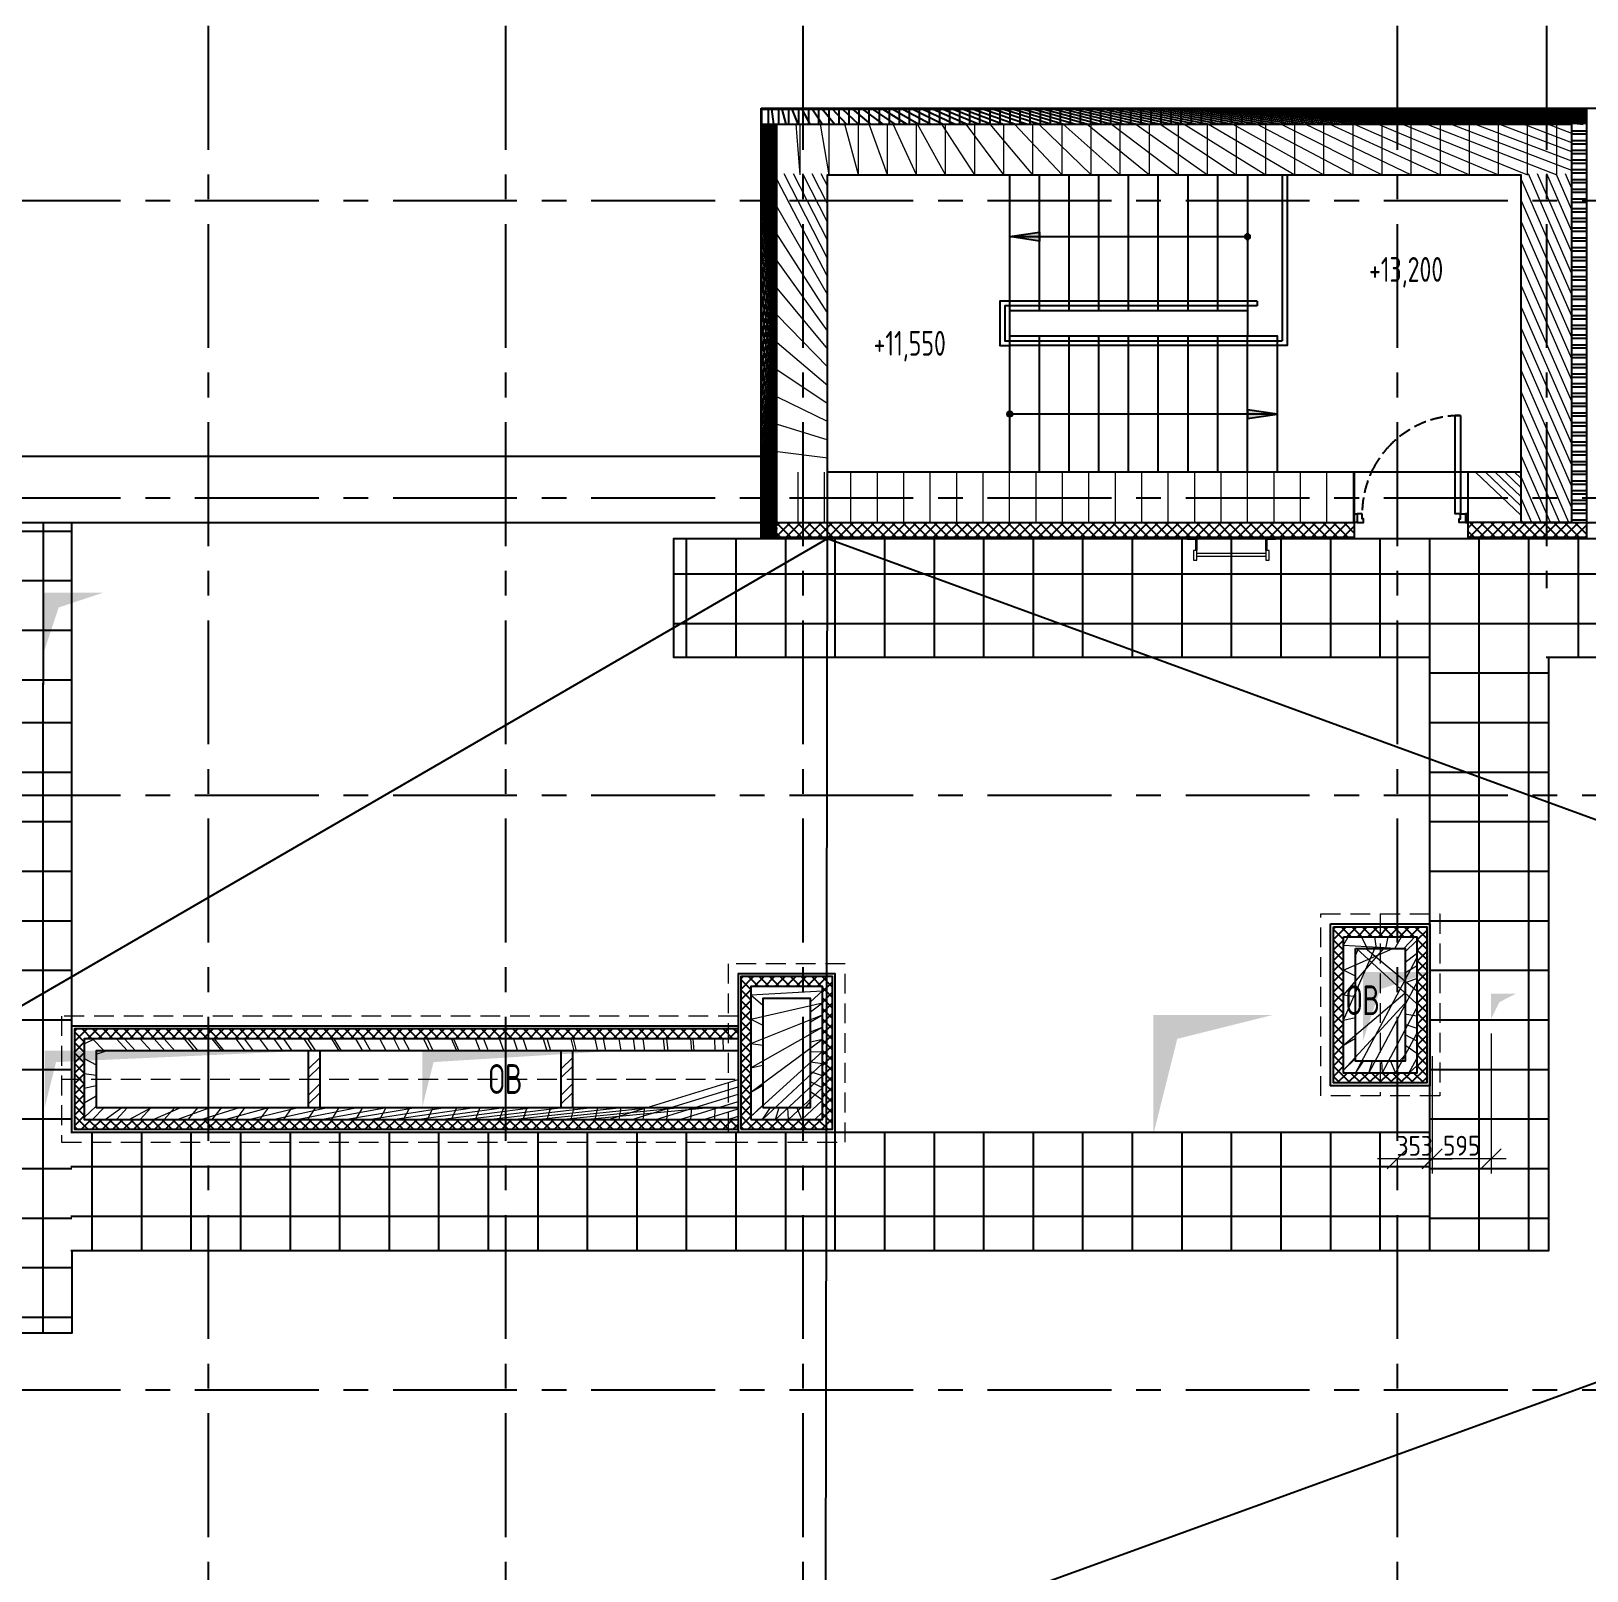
# Model space of a CAD drawing. Header units: millimetres. Extents: x -9318 to 9016603, y 0 to 838141.
# Drawn here: x 79615 to 95317, y 813180 to 828717 of the extents above; entities that cross this region are included whole.
import ezdxf
from ezdxf import colors
from ezdxf.entities.mleader import LeaderData, LeaderLine
from ezdxf.math import Vec2, Vec3

# ---------------------------------------------------------------- set-up
doc = ezdxf.new("R2010")
doc.units = ezdxf.units.MM
for name, pattern in [('ADSK_Скрыто', [6, 3, -3]), ('CENTER', [2, 1.25, -0.25, 0.25, -0.25]), ('HIDDEN', [6, 4, -2]), ('ГОСТ 2.303 4', [7, 5, -2, 0])]:
    doc.linetypes.add(name, pattern=pattern)
doc.layers.get('Defpoints').update_dxf_attribs({"color": 8})
doc.layers.add('Специальное оборудование', color=7, linetype='Continuous', lineweight=9)
doc.layers.add('Спринклеры', color=7, linetype='Continuous', lineweight=18)
doc.styles.add('GOST Common', font='GOST_Common.ttf', dxfattribs={"width": 0.9, "height": 199.9999999999999})
doc.styles.add('ICOCPEUR', font='isocpeur.ttf')
doc.styles.add('ISOCPEUR', font='isocpeur.ttf', dxfattribs={"width": 0.7})
doc.styles.add('ISOCPEUR_2', font='isocpeur.ttf', dxfattribs={"width": 0.9, "height": 300})
doc.dimstyles.new('ADSK_Основной_2_мм', dxfattribs={"dimscale": 304.8, "dimtxt": 201.1429992564414, "dimasz": 0.6561679790026247, "dimexe": 0.4921259842519685, "dimexo": 0.4921259842519685, "dimgap": 0.09842519685039369, "dimtad": 1, "dimdec": 1, "dimrnd": 0.09999999999999999, "dimdsep": 46, "dimtxsty": 'GOST Common', "dimblk1": 'OBLIQUE', "dimblk2": 'OBLIQUE', "dimsah": 1, "dimcen": 0.09, "dimdle": 0.4921259842519685, "dimazin": 2, "dimtfac": 1, "dimtdec": 4, "dimtix": 1, "dimtmove": 0, "dimatfit": 3, "dimfxl": 1, "dimtvp": 1, "dimtolj": 1, "dimtzin": 0, "dimlwd": 20, "dimlwe": 20, "dimarcsym": 2})
pattern_1 = [(315, (-264083.0186284671, 696407.2743915977), (53.03300858899107, 53.03300858899106), []), (45, (-264083.0186284671, 696407.2743915977), (-53.03300858899105, 53.03300858899107), [])]
pattern_2 = [(90, (544731.1713949309, 838739.4629186561), (-500.0000000000001, 0), []), (180, (544731.1713949309, 838739.4629186561), (-2.842170943040401e-14, -500), [])]

# ---------------------------------------------------------------- blocks, each defined once
blk = doc.blocks.new('*U407')
h = blk.add_hatch(color=8)
h.dxf.hatch_style = 1
edge = h.paths.add_edge_path()
edge.add_arc((0, 0), 27.57096445283373, 359.64, 719.6400000000001)
h = blk.add_hatch(color=8)
h.dxf.hatch_style = 1
h.paths.add_polyline_path([(2100, -44.26795582287014), (2100, 44.2679558226373), (2400, 0)])
at = {"color": 8}
blk.add_line((2400, 0), (0, 0), dxfattribs=at)
blk.add_lwpolyline([(2100, 44.2679558226373), (2100, -44.26795582287014), (2400, 0), (2100, 44.2679558226373)], dxfattribs=at)
blk.add_circle((0, 0), 27.57096445283373, dxfattribs=at)
blk = doc.blocks.new('*U408')
h = blk.add_hatch(color=8)
h.dxf.hatch_style = 1
edge = h.paths.add_edge_path()
edge.add_arc((0, 0), 27.57096445283373, 359.64, 719.6400000000001)
h = blk.add_hatch(color=8)
h.dxf.hatch_style = 1
h.paths.add_polyline_path([(2398.329692886415, -44.26795582287014), (2398.329692886415, 44.2679558226373), (2698.329692886415, 0)])
at = {"color": 8}
blk.add_line((2698.329692886415, 0), (0, 0), dxfattribs=at)
blk.add_lwpolyline([(2398.329692886415, 44.2679558226373), (2398.329692886415, -44.26795582287014), (2698.329692886415, 0), (2398.329692886415, 44.2679558226373)], dxfattribs=at)
blk.add_circle((0, 0), 27.57096445283373, dxfattribs=at)
blk = doc.blocks.new('_DotSmall')
at = {"color": 8, "linetype": 'ByBlock', "const_width": 0.5}
blk.add_lwpolyline([(-0.0625, 0, 1), (0.0625, 0, 1)], format="xyb", close=True, dxfattribs=at)
blk = doc.blocks.new('дверь металл1_преобразован_в_статический_25')
at = {"color": 8}
for points in [[(0, 0), (20, -2.906988696383495e-15), (20.00000000000001, 69.99999999999727), (1.017446043734183e-14, 69.99999999999727)], [(60, -8.720966089150483e-15), (20, -2.906988696383495e-15), (20.00000000000001, 69.99999999999727), (70, 69.99999999999727), (70.00000000000003, 39.99999999999999), (60.00000000000001, 39.99999999999089)], [(59.99999999999358, -779.9999999999909), (60, 9.086226051640133e-12), (99.9999999999909, 9.080412074247366e-12), (99.99999999998815, -779.9999999999909)], [(840, -2.877703828499986e-12), (880, -2.883517805892753e-12), (880, 69.99999999999442), (830, 69.9999999999944), (830, 39.99999999999712), (840, 39.99999999998802)], [(900, -2.886424794589137e-12), (880, -2.883517805892753e-12), (880, 69.99999999999442), (900, 69.99999999999439)]]:
    blk.add_lwpolyline(points, close=True, dxfattribs=at)
at = {"color": 8, "linetype": 'ГОСТ 2.303 4', "ltscale": 20}
for centre, start, end in [((59.99999999996495, 1.432045261082039e-11), 330.0000000000001, 1.057255354117103e-12), ((59.99999999996845, 4.042872454068628e-11), 314.9999999999994, 329.9999999999988), ((59.99999999998931, 4.447217112182948e-11), 270.0000000000007, 315)]:
    blk.add_arc(centre, 780.0000000000351, start, end, dxfattribs=at)
blk = doc.blocks.new('LADDER_12760 - LADDER_12760-5164013-3_1 этаж')
at = {"layer": 'Специальное оборудование', "color": 8}
for p, q in [((25.00000000001089, 95.00000000009393), (-50.00000000000482, 95.00000000009395)), ((-50.00000000000482, 95.00000000009395), (-50.00000000000483, 88.00000000009472)), ((-50.00000000000484, 88.00000000009472), (17.99999999999474, 88.00000000009472)), ((-2.099747042905164e-11, 1.904017958923043e-13), (24.99999999995375, 1.904017958923043e-13)), ((-2.099747042905164e-11, -76.19999999999982), (-2.099747042905164e-11, 1.861177878481613e-13)), ((17.99999999999475, 88.00000000009472), (17.99999999999473, 1.184385922670117e-13)), ((25.00000000001073, 5.075939668586216e-14), (25.00000000001089, 95.00000000009393)), ((24.99999999995375, 1.861177878481613e-13), (24.99999999995375, -76.19999999999982)), ((575.0000000000002, 95.00000000009253), (575.0000000000007, -3.383959779057477e-13)), ((650.000000000001, 95.00000000009253), (575.0000000000002, 95.00000000009253)), ((574.9999999998712, 1.904017958923096e-13), (599.9999999998744, 1.904017958923096e-13)), ((574.9999999998712, -76.19999999999982), (574.9999999998712, 1.861177878481613e-13)), ((582.0000000000011, -4.39914771277472e-13), (582.0000000000011, 88.00000000009248)), ((582.0000000000011, 88.00000000009248), (650.000000000001, 88.00000000009248)), ((599.9999999998744, 1.861177878481613e-13), (599.9999999998744, -76.19999999999982)), ((650.000000000001, 88.00000000009248), (650.000000000001, 95.00000000009253)), ((24.99999999995375, -76.19999999999982), (-2.099747042905164e-11, -76.19999999999982)), ((24.9999999999913, -25.39999999999994), (575.0000000000036, -25.39999999999994)), ((575.0000000000036, -45.39999999999994), (24.99999999999127, -45.39999999999994)), ((599.9999999998744, -76.19999999999982), (574.9999999998712, -76.19999999999982))]:
    blk.add_line(p, q, dxfattribs=at)
blk = doc.blocks.new('412_Задание_Шахта__Spr_ - Тип1_1_ОВ-3245793-310_В_ОП_04__11_750')
at = {"layer": 'Спринклеры', "linetype": 'ADSK_Скрыто', "lineweight": 9}
blk.add_hatch(color=8, dxfattribs=at).paths.add_polyline_path([(-1325.000000000028, -284.9999999999959), (-1211.000000000028, 171.0000000000261), (1324.999999999933, 285.0000000000738), (-1325.000000000028, 285.0000000000738)])
blk = doc.blocks.new('412_Задание_Шахта__Spr_ - Тип1_1_ОВ-3246039-310_В_ОП_04__11_750')
at = {"layer": 'Спринклеры', "linetype": 'ADSK_Скрыто', "lineweight": 9}
blk.add_hatch(color=8, dxfattribs=at).paths.add_polyline_path([(-985.0000000000186, -284.9999999999959), (-871.0000000000185, 171.0000000000261), (984.9999999999407, 285.0000000000695), (-985.0000000000186, 285.0000000000695)])
blk = doc.blocks.new('232_Отверстие_Задание_на_отверстие_в_перекрытии_Спр_v3 - Тип1_1_ОВ-3244956-310_В_ОП_04__11_750')
at = {"layer": 'Спринклеры', "linetype": 'ADSK_Скрыто', "lineweight": 9}
blk.add_hatch(color=8, dxfattribs=at).paths.add_polyline_path([(-300.0000000000271, -299.9999999999968), (-150.0000000000265, 150.0000000000179), (299.9999999999405, 300.0000000000531), (-300.0000000000271, 300.0000000000531)])
blk = doc.blocks.new('232_Отверстие_Задание_на_отверстие_в_перекрытии_Спр_v3 - Тип1_1_ОВ-3243720-310_В_ОП_04__11_750')
at = {"layer": 'Спринклеры', "linetype": 'ADSK_Скрыто', "lineweight": 9}
blk.add_hatch(color=8, dxfattribs=at).paths.add_polyline_path([(-600.0000000000196, -600.0000000000196), (-360.0000000000221, 360.0000000000048), (599.9999999999416, 600.0000000000455), (-600.0000000000196, 600.0000000000455)])
blk = doc.blocks.new('232_Отверстие_Задание_на_отверстие_в_перекрытии_Спр_v3 - Тип1_1_ОВ-3246478-310_В_ОП_04__11_750')
at = {"layer": 'Спринклеры', "linetype": 'ADSK_Скрыто', "lineweight": 9}
blk.add_hatch(color=8, dxfattribs=at).paths.add_polyline_path([(-350.000000000007, -349.9999999999897), (-175.0000000000122, 175.0000000000209), (349.9999999999464, 350.0000000000634), (-350.000000000007, 350.0000000000634)])
blk = doc.blocks.new('232_Отверстие_Задание_на_отверстие_в_перекрытии_Спр_v3 - Тип1_1_ОВ-3246520-310_В_ОП_04__11_750')
at = {"layer": 'Спринклеры', "linetype": 'ADSK_Скрыто', "lineweight": 9}
blk.add_hatch(color=8, dxfattribs=at).paths.add_polyline_path([(-124.9999999999976, -124.9999999999932), (-41.66666666666585, 41.66666666668751), (124.9999999999629, 125.0000000000582), (-124.9999999999976, 125.0000000000582)])
blk = doc.blocks.new('232_Отверстие_Задание_на_отверстие_в_перекрытии_Спр_v3 - Тип1_1_ОВ-3254352-310_В_ОП_04__11_750')
at = {"layer": 'Спринклеры', "linetype": 'ADSK_Скрыто', "lineweight": 9}
blk.add_hatch(color=8, dxfattribs=at).paths.add_polyline_path([(-300.0000000000184, -299.999999999986), (-150.0000000000179, 150.0000000000265), (299.9999999999491, 300.0000000000661), (-300.0000000000184, 300.0000000000661)])
blk = doc.blocks.new('_Oblique')
at = {"color": 8, "linetype": 'ByBlock', "lineweight": -2}
blk.add_line((-0.5, -0.5), (0.5, 0.5), dxfattribs=at)
blk = doc.blocks.new('*D1427')
at = {"color": 8, "lineweight": 20, "transparency": 16777216}
for p, q in [((93756.33191255433, 818372.9262048719), (93756.33191255433, 817188.1272019293)), ((93403.28957943921, 817338.1272019293), (93203.28957943921, 817338.1272019293)), ((93403.28957943921, 817338.1272019293), (93756.33191255433, 817338.1272019293)), ((93403.28957943921, 817329.5485581667), (93403.28957943921, 817188.1272019293)), ((93756.33191255433, 817338.1272019293), (93956.33191255433, 817338.1272019293))]:
    blk.add_line(p, q, dxfattribs=at)
at = {"layer": 'Defpoints', "color": 0, "transparency": 16777216}
for p in [(93756.33191255433, 818522.9262048719), (93403.28957943921, 817479.5485581667), (93756.33191255433, 817338.1272019293)]:
    blk.add_point(p, dxfattribs=at)
at = {"color": 8, "lineweight": 20, "transparency": 16777216, "xscale": 200, "yscale": 200, "zscale": 200}
blk.add_blockref('_Oblique', (93403.28957943921, 817338.1272019293), dxfattribs=at)
at = {"color": 8, "lineweight": 20, "transparency": 16777216, "xscale": 200, "yscale": 200, "zscale": 200, "rotation": 180}
blk.add_blockref('_Oblique', (93756.33191255433, 817338.1272019293), dxfattribs=at)
at = {"color": 8, "lineweight": 20, "transparency": 16777216, "insert": (93579.81074599677, 817468.1272019293), "char_height": 199.9999999999999, "width": 454.1058898467456, "attachment_point": 5, "style": 'GOST Common'}
blk.add_mtext('\\A1;353', dxfattribs=at)
blk = doc.blocks.new('*D1428')
at = {"color": 8, "lineweight": 20, "transparency": 16777216}
for p, q in [((94351.36881688121, 818602.9050488523), (94351.36881688121, 817189.8272019294)), ((93756.33191255433, 818372.9262048719), (93756.33191255433, 817189.8272019294)), ((93606.33191255433, 817339.8272019294), (94501.36881688121, 817339.8272019294))]:
    blk.add_line(p, q, dxfattribs=at)
at = {"layer": 'Defpoints', "color": 0, "transparency": 16777216}
for p in [(94351.36881688121, 818752.9050488523), (93756.33191255433, 818522.9262048719), (94351.36881688121, 817339.8272019294)]:
    blk.add_point(p, dxfattribs=at)
at = {"color": 8, "lineweight": 20, "transparency": 16777216, "xscale": 200, "yscale": 200, "zscale": 200, "rotation": 180}
blk.add_blockref('_Oblique', (93756.33191255433, 817339.8272019294), dxfattribs=at)
at = {"color": 8, "lineweight": 20, "transparency": 16777216, "xscale": 200, "yscale": 200, "zscale": 200}
blk.add_blockref('_Oblique', (94351.36881688121, 817339.8272019294), dxfattribs=at)
at = {"color": 8, "lineweight": 20, "transparency": 16777216, "insert": (94053.85036471777, 817469.8272019294), "char_height": 199.9999999999999, "width": 454.1058898467456, "attachment_point": 5, "style": 'GOST Common'}
blk.add_mtext('\\A1;595', dxfattribs=at)

msp = doc.modelspace()

# ---------------------------------------------------------------- hatches: boundary and pattern name
h = msp.add_hatch()
h.set_pattern_fill('ANSI37', color=256, scale=600, angle=270)
h.set_pattern_definition([(315, (-936109066.333582, 8364210595.45685), (53.03300858899107, 53.03300858899106), []), (44.99999999999999, (-936109066.333582, 8364210595.45685), (-53.03300858899105, 53.03300858899107), [])])
h.paths.add_polyline_path([(86990.98918181006, 827929.0019750925), (95313.079432094, 827929.0019750925), (95313.079432094, 827777.9568499505), (86990.98918181006, 827777.9568499505)])
h = msp.add_hatch()
h.set_pattern_fill('ANSI37', color=256, scale=600, angle=270)
h.set_pattern_definition([(315, (-936109366.333582, 8364210595.45685), (53.03300858899107, 53.03300858899106), []), (44.99999999999999, (-936109366.333582, 8364210595.45685), (-53.03300858899105, 53.03300858899107), [])])
h.paths.add_polyline_path([(87142.0342993224, 827778.7092205329), (87142.0342993224, 823606.911724808), (86990.98918181006, 823606.911724808), (86990.98918181006, 827778.7092205329)])
at = {"lineweight": 5}
h = msp.add_hatch(dxfattribs=at)
h.set_pattern_fill('ANSI32', color=256, scale=500, angle=270, style=0)
h.set_pattern_definition([(315, (-936109066.333582, 8364210595.45685), (132.5825214724777, 132.5825214724777), []), (315, (-936109066.333582, 8364210507.068502), (132.5825214724777, 132.5825214724777), [])])
h.paths.add_polyline_path([(87142.0343069518, 827267.9568499502), (87142.0343069518, 827777.9568499505), (95162.03430695226, 827777.9568499505), (95162.03430695226, 827267.9568499502)])
h = msp.add_hatch()
h.set_pattern_fill('ANSI37', color=256, scale=600, angle=270)
h.set_pattern_definition([(315, (-936101185.2884569, 8364210434.411725), (53.03300858899107, 53.03300858899106), []), (44.99999999999999, (-936101185.2884569, 8364210434.411725), (-53.03300858899105, 53.03300858899107), [])])
h.paths.add_polyline_path([(95313.07943209424, 827776.9117248085), (95313.07943209424, 823757.794237025), (95163.07943209424, 823757.794237025), (95163.07943209424, 827776.9117248085)])
h = msp.add_hatch(dxfattribs=at)
h.set_pattern_fill('ANSI32', color=256, scale=500, angle=270, style=0)
h.set_pattern_definition([(315, (-936109366.333582, 8364210094.274392), (132.5825214724777, 132.5825214724777), []), (315, (-936109366.333582, 8364210005.886045), (132.5825214724777, 132.5825214724777), [])])
h.paths.add_polyline_path([(87147.03430695203, 824277.7743915977), (87142.0343069518, 827276.7743915977), (87652.03430695203, 827276.7743915977), (87657.03430695203, 824277.7743915977)])
h = msp.add_hatch(dxfattribs=at)
h.set_pattern_fill('ANSI32', color=256, scale=500, angle=270, style=0)
h.set_pattern_definition([(315, (-936101856.333582, 8364210094.274392), (132.5825214724777, 132.5825214724777), []), (315, (-936101856.333582, 8364210005.886045), (132.5825214724777, 132.5825214724777), [])])
h.paths.add_polyline_path([(94652.03430695203, 823757.95684995), (94652.03430695203, 827276.7743915977), (95162.03430695226, 827276.7743915977), (95162.03430695203, 823757.95684995)])
h = msp.add_hatch(dxfattribs=at)
h.set_pattern_fill('ANSI32', color=256, scale=500, angle=270, style=0)
h.set_pattern_definition([(315, (-936109066.333582, 8364207085.45685), (132.5825214724777, 132.5825214724777), []), (315, (-936109066.333582, 8364206997.068502), (132.5825214724777, 132.5825214724777), [])])
h.paths.add_polyline_path([(87142.0343069518, 823757.95684995), (87142.0343069518, 824267.9568499502), (92973.0313715327, 824262.9568499505), (92973.0313715327, 823752.95684995)])
h = msp.add_hatch(dxfattribs=at)
h.set_pattern_fill('ANSI32', color=256, scale=500, angle=270, style=0)
h.set_pattern_definition([(315, (-936102392.1636062, 8364207094.285037), (132.5825214724777, 132.5825214724777), []), (315, (-936102392.1636062, 8364207005.896689), (132.5825214724777, 132.5825214724777), [])])
h.paths.add_polyline_path([(94116.20428279857, 823757.95684995), (94116.20428279857, 824267.9568499502), (94651.79819986527, 824267.9568499502), (94651.79819986527, 823757.95684995)])
h = msp.add_hatch(dxfattribs=at)
h.set_pattern_fill('ANSI32', color=256, scale=500, angle=180, style=0)
h.set_pattern_definition([(225, (8363452348.281432, 937013321.4067208), (132.5825214724777, -132.5825214724777), []), (225, (8363452259.893085, 937013321.4067208), (132.5825214724777, -132.5825214724777), [])])
h.paths.add_polyline_path([(78152.03430695157, 823877.9568499502), (78153.06077466137, 822272.9568499502), (79107.5475408067, 822272.9568499502), (79106.52107309713, 823877.9568499502)])
h.paths.add_polyline_path([(78272.03430695157, 823757.9568499502), (78987.0343069518, 823757.9568499502), (78987.0343069518, 822392.9568499502), (78272.03430695157, 822392.9568499502)], flags=16)
h.paths.add_polyline_path([(79773.42264217953, 823136.2596091208), (79773.42264217953, 823524.2596091208)])
at = {"ltscale": 120}
h = msp.add_hatch(dxfattribs=at)
h.set_pattern_fill('ANSI37', color=256, scale=4000, angle=45, double=1)
h.set_pattern_definition([(90, (530238.1999000583, 817671.7826020331), (-500.0000000000001, 0), []), (180, (530238.1999000583, 817671.7826020331), (-2.842170943040401e-14, -500), [])])
h.paths.add_polyline_path([(79236.40735438257, 822123.8375312643), (79237.66125952103, 823757.9568499501), (80022.66125828237, 823757.9568499501), (80021.4073531439, 822123.8375312643)])
h = msp.add_hatch()
h.set_pattern_fill('ANSI37', color=256, scale=600, angle=270)
h.set_pattern_definition(pattern_1)
h.paths.add_polyline_path([(87138.48137153266, 823606.911724808), (87139.73527667136, 823757.95684995), (92973.65832410217, 823757.95684995), (92972.40441896347, 823606.911724808)])
h = msp.add_hatch()
h.set_pattern_fill('ANSI37', color=256, scale=600, angle=270)
h.set_pattern_definition(pattern_1)
h.paths.add_polyline_path([(94116.20428279857, 823606.911724808), (94116.20428279857, 823757.95684995), (95313.07943209424, 823757.95684995), (95313.07943209424, 823606.911724808)])
h = msp.add_hatch(dxfattribs=at)
h.set_pattern_fill('ANSI37', color=256, scale=4000, angle=45, double=1)
h.set_pattern_definition(pattern_2)
h.paths.add_polyline_path([(86100.9813715329, 822395.2743915977), (86102.23527667136, 823596.911724808), (96355.1083241019, 823596.911724808), (96353.85441896343, 822395.2743915977)])
h = msp.add_hatch(dxfattribs=at)
h.set_pattern_fill('ANSI37', color=256, scale=4000, angle=45, double=1)
h.set_pattern_definition(pattern_2)
h.paths.add_polyline_path([(94931.66382988519, 816408.4696648304), (93733.9813715329, 816408.783141115), (93733.9813715329, 822560.4311297401), (94931.66382988519, 822560.1176534555)])
h = msp.add_hatch(dxfattribs=at)
h.set_pattern_fill('ANSI37', color=256, scale=4000, angle=45, double=1)
h.set_pattern_definition([(90, (544737.2243291112, 838739.4629186561), (-500.0000000000001, 0), []), (180, (544737.2243291112, 838739.4629186561), (-2.842170943040401e-14, -500), [])])
h.paths.add_polyline_path([(80025.98137153266, 815577.5500979217), (78824.35184736061, 815577.8635742064), (78824.35184736084, 822137.4201906491), (80022.03430571314, 822137.1067143645)])
h = msp.add_hatch()
h.set_pattern_fill('ANSI37', color=256, scale=600, angle=180)
h.set_pattern_definition([(225, (-287754.1161626069, 702609.7954108207), (53.03300858899106, -53.03300858899107), []), (315, (-287754.1161626069, 702609.7954108207), (53.03300858899107, 53.03300858899105), [])])
h.paths.add_polyline_path([(92760.93795283581, 819679.047283488), (92761.96442054538, 818102.8740578875), (93701.45000666729, 818102.8740578875), (93700.42353895749, 819679.047283488)])
h.paths.add_polyline_path([(92861.45118669048, 819579.047283488), (93600.93677281239, 819579.047283488), (93601.48553988221, 818202.8740578875), (92861.9999537603, 818202.8740578875)], flags=16)
h.paths.add_polyline_path([(94248.88383739325, 818685.240778983), (94305.86167965573, 819209.2954108207)])
at = {"lineweight": 5}
h = msp.add_hatch(dxfattribs=at)
h.set_pattern_fill('ANSI32', color=256, scale=500, angle=180, style=0)
h.set_pattern_definition([(225, (8363467057.698312, 937009022.4971542), (132.5825214724777, -132.5825214724777), []), (225, (8363466969.309964, 937009022.4971542), (132.5825214724777, -132.5825214724777), [])])
h.paths.add_polyline_path([(92861.45118669048, 819579.047283488), (92862.47765440005, 818202.8740578875), (93599.91030510282, 818202.8740578875), (93598.88383739325, 819579.047283488)])
h.paths.add_polyline_path([(92981.45118669048, 819459.047283488), (93480.93677281239, 819459.047283488), (93480.93677281239, 818322.8740578875), (92981.45118669048, 818322.8740578875)], flags=16)
h.paths.add_polyline_path([(94482.83952191845, 818837.3500426585), (94482.83952191845, 819225.3500426585)])
h = msp.add_hatch()
h.set_pattern_fill('ANSI37', color=256, scale=600, angle=180)
h.set_pattern_definition([(225, (-293735.7491618088, 702106.5249881801), (53.03300858899106, -53.03300858899107), []), (315, (-293735.7491618088, 702106.5249881801), (53.03300858899107, 53.03300858899105), [])])
h.paths.add_polyline_path([(86779.30495363381, 819175.7768608475), (86780.33142134338, 817635.4488143611), (87702.54754080693, 817635.4488143611), (87701.52107309713, 819175.7768608475)])
h.paths.add_polyline_path([(86879.81818748848, 819075.7768608475), (87602.03430695203, 819075.7768608475), (87602.03430695203, 817735.4488143611), (86879.81818748848, 817735.4488143611)], flags=16)
h.paths.add_polyline_path([(88267.25083819125, 818181.9703563424), (88324.22868045396, 818706.0249881801)])
h = msp.add_hatch(dxfattribs=at)
h.set_pattern_fill('ANSI32', color=256, scale=500, angle=180, style=0)
h.set_pattern_definition([(225, (8363461076.065312, 937008519.2267315), (132.5825214724777, -132.5825214724777), []), (225, (8363460987.676965, 937008519.2267315), (132.5825214724777, -132.5825214724777), [])])
h.paths.add_polyline_path([(86879.81818748848, 819075.7768608475), (86880.84465519828, 817735.4488143611), (87602.03430695203, 817735.4488143611), (87602.03430695203, 819075.7768608475)])
h.paths.add_polyline_path([(86999.81818748848, 818955.7768608475), (87482.03430695203, 818955.7768608475), (87482.03430695203, 817855.4488143611), (86999.81818748848, 817855.4488143611)], flags=16)
h.paths.add_polyline_path([(88501.20652271644, 818334.079620018), (88501.20652271644, 818722.079620018)])
h = msp.add_hatch()
h.set_pattern_fill('ANSI37', color=256, scale=600, angle=180)
h.set_pattern_definition([(225, (-300463.5330435843, 701578.2705826373), (53.03300858899106, -53.03300858899107), []), (315, (-300463.5330435843, 701578.2705826373), (53.03300858899107, 53.03300858899105), [])])
h.paths.add_polyline_path([(80052.0343057129, 818647.5200645291), (80052.0343057129, 817635.6832264262), (86750.33142134338, 817634.8681655574), (86749.81818748848, 818647.592850821)])
h.paths.add_polyline_path([(80152.0343057129, 818547.5224553045), (86749.8168834222, 818547.5928508008), (86750.25731042237, 817735.756012724), (80152.03450527787, 817735.6843131563)], flags=16)
h.paths.add_polyline_path([(81539.46695641568, 817653.7159507995), (81596.44479867839, 818177.7705826373)], flags=16)
h = msp.add_hatch(dxfattribs=at)
h.set_pattern_fill('ANSI32', color=256, scale=500, angle=180, style=0)
h.set_pattern_definition([(225, (8363454348.281431, 937007990.9723262), (132.5825214724777, -132.5825214724777), []), (225, (8363454259.893084, 937007990.9723262), (132.5825214724777, -132.5825214724777), [])])
h.paths.add_polyline_path([(80152.0343057129, 818547.5224553045), (80152.0343057129, 817735.6843131542), (86749.81818748848, 817735.756012724), (86749.8168834222, 818547.5928508008)])
h.paths.add_polyline_path([(80272.0343057129, 818427.5224553045), (86749.81808696175, 818427.5928508068), (86749.81818748848, 817855.7560127311), (80272.0343057129, 817855.6856172277)], flags=16)
h.paths.add_polyline_path([(81773.42264094087, 817805.825214475), (81773.42264094087, 818193.825214475)], flags=16)
h = msp.add_hatch(dxfattribs=at)
h.set_pattern_fill('ANSI32', color=256, scale=500, angle=180, style=0)
h.set_pattern_definition([(225, (512525.4173346229, 889764.2375303464), (132.5825214724777, -132.5825214724777), []), (225, (512437.0289871229, 889764.2375303464), (132.5825214724777, -132.5825214724777), [])])
h.paths.add_polyline_path([(82531.19916614308, 817855.5527778972), (82411.19975729403, 817855.866254182), (82411.20064402069, 818427.8881997828), (82531.20005286974, 818427.5747234982)])
h = msp.add_hatch(dxfattribs=at)
h.set_pattern_fill('ANSI32', color=256, scale=500, angle=180, style=0)
h.set_pattern_definition([(225, (515075.9630928335, 889764.2375303464), (132.5825214724777, -132.5825214724777), []), (225, (514987.5747453335, 889764.2375303464), (132.5825214724777, -132.5825214724777), [])])
h.paths.add_polyline_path([(85081.74492435367, 817855.5804952394), (84961.74551550462, 817855.8939715241), (84961.74640223128, 818427.8881997828), (85081.74581108033, 818427.5747234982)])
at = {"ltscale": 120}
h = msp.add_hatch(dxfattribs=at)
h.set_pattern_fill('ANSI37', color=256, scale=4000, angle=45, double=1)
h.set_pattern_definition([(90, (544731.1713949309, 838760.1914253515), (-500.0000000000001, 0), []), (180, (544731.1713949309, 838760.1914253515), (-2.842170943040401e-14, -500), [])])
h.paths.add_polyline_path([(80015.9813715329, 816408.0028982933), (80016.2948478174, 817605.6853566455), (93734.13810967514, 817605.6853566455), (93733.82463339041, 816408.0028982932)])

# ---------------------------------------------------------------- linework, layer by layer
at = {"linetype": 'CENTER', "ltscale": 1000}
for p, q in [((81403.28957943898, 830770.4237864092), (81403.28957943898, 776151.3989434771)), ((84403.28957943898, 830770.4237864093), (84403.28957943921, 776151.3989434771)), ((87403.28957943921, 830770.4237864092), (87403.28957943921, 776151.3989434771)), ((93403.28957943921, 830770.4237864092), (93403.28957943921, 776151.3989434771)), ((94908.28957943921, 830770.4237864092), (94908.28957943921, 823096.1534391596)), ((51268.34037547815, 827007.9568499502), (134446.7424301973, 827007.9568499502)), ((51268.34037547815, 824007.9568499502), (134446.7424301973, 824007.9568499502)), ((51268.34037547815, 821007.9568499502), (134446.7424301973, 821007.9568499502)), ((51268.34037547815, 815007.9568499502), (134446.7424301973, 815007.9568499502))]:
    msp.add_line(p, q, dxfattribs=at)
at = {"ltscale": 100}
for p, q in [((89792.03430539393, 825892.9674948027), (89792.03430539393, 827267.9674948027)), ((90092.03430539393, 825892.9674948027), (90092.03430539393, 827267.9674948027)), ((90392.03430539393, 825892.9674948027), (90392.03430539393, 827267.9674948027)), ((90692.03430539393, 825892.9674948027), (90692.03430539393, 827267.9674948027)), ((90992.03430539393, 825892.9674948027), (90992.03430539393, 827267.9674948027)), ((91292.03430539393, 825892.9674948027), (91292.03430539393, 827267.9674948027)), ((91592.03430539393, 825892.9674948027), (91592.03430539393, 827267.9674948027)), ((91892.03430539393, 825892.9674948027), (91892.03430539393, 825642.9674948029)), ((89792.03430539393, 824267.9674948027), (89792.03430539393, 825642.9674948029)), ((90092.03430539393, 824267.9674948028), (90092.03430539393, 825642.9674948029)), ((90392.03430539393, 824267.9674948028), (90392.03430539393, 825642.9674948029)), ((90692.03430539393, 824267.9674948028), (90692.03430539393, 825642.9674948029)), ((90992.03430539393, 824267.9674948028), (90992.03430539393, 825642.9674948029)), ((91292.03430539393, 824267.9674948028), (91292.03430539393, 825642.9674948029)), ((91592.03430539393, 824267.9674948028), (91592.03430539393, 825642.9674948029)), ((91892.03430539393, 824267.9674948028), (91892.03430539393, 825642.9674948029)), ((87637.03430695203, 812257.9568499502), (87652.03430695203, 823757.9568499487)), ((72402.0343069518, 814757.95684995), (87651.82424809341, 823596.911724808)), ((87651.82424809318, 823596.9117248082), (103207.9918337774, 817909.2743915977)), ((103207.9918337774, 817909.2743915977), (87637.03430695203, 812257.9568499502))]:
    msp.add_line(p, q, dxfattribs=at)
at = {"linetype": 'HIDDEN', "lineweight": 5, "ltscale": 50}
for p, q in [((93231.74274682137, 819809.0484468845), (93231.74274682137, 817972.872894491)), ((79922.0343057129, 818141.6052729554), (86749.81818748848, 818141.6052729554))]:
    msp.add_line(p, q, dxfattribs=at)
at = {"ltscale": 100}
for points in [[(86982.03430695203, 823596.911724808), (86982.03430695203, 827937.9568499504)], [(86982.03430695203, 827937.9568499504), (97532.03430695203, 827937.9568499504)], [(92973.0313715327, 823606.911724808), (86990.98918181006, 823606.911724808), (86990.98918181006, 827929.0019750925), (95313.079432094, 827929.0019750925), (95313.07943209424, 823606.911724808), (94116.4813715329, 823606.911724808)], [(87142.0343069518, 823757.95684995), (87142.0343069518, 827777.9568499505), (95162.03430695226, 827777.9568499505), (95162.03430695226, 823757.95684995), (94116.4813715329, 823757.95684995)], [(87652.03430695203, 827267.9568499502), (94652.03430695203, 827267.9568499502), (94652.03430695203, 824267.9568499502), (87652.03430695203, 824267.9568499502)], [(89492.03430539393, 827267.9674948027), (91892.03430539393, 827267.9674948027), (91892.03430539393, 825892.9674948027), (89492.03430539393, 825892.9674948027)], [(89492.03430539393, 825642.9674948029), (92192.03430539393, 825642.9674948029), (92192.03430539393, 824267.9674948029), (89492.03430539393, 824267.9674948029), (89492.03430539393, 827267.9674948027)], [(92192.03430539393, 827267.9568499502), (92242.33630136284, 827267.9568499502), (92242.33630136284, 825592.9674948028)], [(92192.18530337838, 827267.9535344729), (92292.48729934753, 827267.9535344729), (92292.3363013633, 825543.6231934862), (92192.03430539393, 825543.623193486)], [(91990.4813715329, 825992.573517446), (89391.73230942455, 825992.573517446), (89391.73230942455, 825543.6340552041), (89492.03430539393, 825543.634055204)], [(91990.4813715329, 825943.2294106535), (89441.73230942455, 825943.2294106534), (89441.73230942478, 825592.9674948027), (92242.33630136284, 825592.9674948028)], [(91990.4813715329, 825993.2294106535), (91990.4813715329, 825943.2294106535)], [(92192.03430539393, 825593.6233880102), (92192.03430539393, 825543.6233880102), (89492.03430539393, 825543.6338606802)], [(78822.0343069518, 824427.9568499502), (86982.03430695203, 824427.9568499502)], [(92973.0313715327, 823596.911724808), (92973.0313715327, 824267.9568499502)], [(94116.4813715329, 824267.9568499502), (94116.4813715329, 823596.911724808)], [(78152.03430695157, 823757.9568499502), (92973.0313715327, 823757.95684995)], [(80022.03430571314, 823757.9568499501), (80022.0343057129, 817605.6853566455)], [(93733.9813715329, 822395.2743915977), (86100.9813715329, 822395.2743915977), (86100.9813715329, 823596.911724808), (96354.4813715329, 823596.911724808), (96354.4813715329, 822395.2743915977), (94907.03430695203, 822395.2743915977)], [(93733.9813715329, 817605.6853566456), (93733.9813715329, 822395.2743915977)], [(94931.66382988519, 822395.2743915977), (94931.66382988519, 816408.6264029726), (93733.9813715329, 816408.6264029726)], [(86999.81818748848, 817855.4488143611), (87482.03430695203, 817855.4488143611), (87482.03430695203, 818955.7768608475), (86999.81818748848, 818955.7768608475), (86999.81818748848, 817855.4488143611)], [(86749.81818748848, 818677.5928508079), (80022.0343057129, 818677.5224553045)], [(86749.81579670007, 818647.5928507949), (80052.0343057129, 818647.5200645291), (80052.0343057129, 817635.6832264262), (86749.82057827688, 817635.7560127442)], [(86749.8168834222, 818547.5928508008), (80152.0343057129, 818547.5211512452), (80152.0343057129, 817735.6843131542), (86749.81949155498, 817735.7560127381)], [(86749.81818748848, 818427.5928508079), (80272.0343057129, 818427.5224553045), (80272.0343057129, 817855.6856172277), (86749.81818748848, 817855.7560127311)], [(80015.9813715329, 817605.6853566455), (93733.9813715329, 817605.6853566456)], [(80022.0343057129, 817605.6856172277), (86749.81818748848, 817605.4488143611)], [(80025.98137153266, 816408.0028982932), (80025.98137153266, 815577.706836064), (74233.4813715329, 815577.706836064)], [(93733.9813715329, 816408.0028982932), (80015.9813715329, 816408.0028982932)]]:
    msp.add_lwpolyline(points, dxfattribs=at)
msp.add_lwpolyline([(87652.03430695203, 823757.95684995), (87652.03430695203, 827267.9674948029), (94652.31139568635, 827267.9462050973), (94651.75721821771, 823757.7937530213), (120662.0279803809, 823757.8150427145), (120662.034306952, 815257.9568499502), (117152.034306952, 815257.9568499502), (117152.034306952, 812257.9568499516), (87637.03430695203, 812257.9568499502), (87637.03430695203, 811317.9568499502, -0.1713588119262615), (85105.59547856217, 805655.5131027977, -0.1904546233486775), (78910.26632066141, 802776.648345516)], format="xyb", dxfattribs=at)
at = {"linetype": 'HIDDEN', "lineweight": 5, "ltscale": 50}
for points in [[(92631.45002329396, 819809.0484468845), (93832.03547034855, 819809.0484468845), (93832.03547034855, 817972.872894491), (92631.45002329396, 817972.872894491)], [(86649.81818748848, 817505.4488143611), (87832.03430695203, 817505.4488143611), (87832.03430695203, 819305.7768608475), (86649.81818748848, 819305.7768608475)]]:
    msp.add_lwpolyline(points, close=True, dxfattribs=at)
at = {"ltscale": 100}
for points in [[(92731.45002329396, 819709.0484468845), (93732.03547034855, 819709.0484468845), (93732.03547034855, 818072.872894491), (92731.45002329396, 818072.872894491)], [(92761.45118669048, 819679.047283488), (93702.03430695203, 819679.047283488), (93702.03430695203, 818102.8740578875), (92761.45118669048, 818102.8740578875)], [(92861.45118669048, 819579.047283488), (93602.03430695203, 819579.047283488), (93602.03430695203, 818202.8740578875), (92861.45118669048, 818202.8740578875)], [(92981.45118669048, 819459.047283488), (93482.03430695203, 819459.047283488), (93482.03430695203, 818322.8740578875), (92981.45118669048, 818322.8740578875)], [(86750.2421198294, 817605.4488143611), (87732.03430695203, 817605.4488143611), (87732.03430695203, 819205.7768608475), (86749.81818748848, 819205.7768608475)], [(86779.81818748848, 817635.4488143611), (87702.03430695203, 817635.4488143611), (87702.03430695203, 819175.7768608475), (86779.81818748848, 819175.7768608475)], [(86879.81818748848, 817735.4488143611), (87602.03430695203, 817735.4488143611), (87602.03430695203, 819075.7768608475), (86879.81818748848, 819075.7768608475)], [(82411.19946171856, 817855.7095160395), (82531.19946171856, 817855.7095160395), (82531.19946171856, 818427.7314616406), (82411.19946171856, 818427.7314616406)], [(84961.74521992914, 817855.7372333818), (85081.74521992914, 817855.7372333818), (85081.74521992914, 818427.7314616406), (84961.74521992914, 818427.7314616406)]]:
    msp.add_lwpolyline(points, close=True, dxfattribs=at)
at = {"linetype": 'HIDDEN', "lineweight": 5, "ltscale": 50}
msp.add_lwpolyline([(86749.8171411485, 818777.5928508025), (79922.0343057129, 818777.5214089699), (79922.0343057129, 817505.6891369409), (86749.81466771336, 817505.4488144232)], dxfattribs=at)

# ---------------------------------------------------------------- block references
at = {"ltscale": 100, "xscale": -1}
msp.add_blockref('*U407', (91892.03430539393, 826642.9674948027), dxfattribs=at)
at = {"ltscale": 100}
msp.add_blockref('*U408', (89493.70461250748, 824852.1688983341), dxfattribs=at)
at = {"ltscale": 75, "xscale": 1.2705, "yscale": 1.2705, "zscale": 1.2705, "rotation": 180}
msp.add_blockref('дверь металл1_преобразован_в_статический_25', (94116.4813715329, 823846.89184995), dxfattribs=at)
at = {"xscale": -1.2705, "yscale": 1.2705, "zscale": 1.2705}
msp.add_blockref('LADDER_12760 - LADDER_12760-5164013-3_1 этаж', (92110.2093754781, 823476.214224808), dxfattribs=at)
for name, p in [('232_Отверстие_Задание_на_отверстие_в_перекрытии_Спр_v3 - Тип1_1_ОВ-3254352-310_В_ОП_04__11_750', (80041.73574667005, 822750.1353468542)), ('232_Отверстие_Задание_на_отверстие_в_перекрытии_Спр_v3 - Тип1_1_ОВ-3244956-310_В_ОП_04__11_750', (80043.33574667014, 822750.7353468543)), ('232_Отверстие_Задание_на_отверстие_в_перекрытии_Спр_v3 - Тип1_1_ОВ-3246478-310_В_ОП_04__11_750', (93406.33191255433, 818872.9262048719)), ('232_Отверстие_Задание_на_отверстие_в_перекрытии_Спр_v3 - Тип1_1_ОВ-3246520-310_В_ОП_04__11_750', (94476.36881688121, 818877.9050488523)), ('232_Отверстие_Задание_на_отверстие_в_перекрытии_Спр_v3 - Тип1_1_ОВ-3243720-310_В_ОП_04__11_750', (91543.26644024393, 818187.9936901865)), ('412_Задание_Шахта__Spr_ - Тип1_1_ОВ-3245793-310_В_ОП_04__11_750', (81078.30563438777, 818142.9605687739)), ('412_Задание_Шахта__Spr_ - Тип1_1_ОВ-3246039-310_В_ОП_04__11_750', (84548.29780670861, 818142.9605687739))]:
    msp.add_blockref(name, p)

# ---------------------------------------------------------------- texts
at = {"ltscale": 100, "char_height": 300, "attachment_point": 5, "line_spacing_factor": 0.7, "style": 'ICOCPEUR'}
for insert in [(93056.41974468506, 818937.7903560783), (84402.03430695203, 818142.7527468513)]:
    msp.add_mtext('\\A1;{\\W0.7;ОВ}', dxfattribs=dict(at, insert=insert))

# ---------------------------------------------------------------- dimensions: what is measured, and where the dimension line sits
at = {"lineweight": 20}
for base, p1, p2, override, picture, middle in [((94351.36881688121, 817339.8272019294), (93756.33191255433, 818522.9262048719), (94351.36881688121, 818752.9050488523), {"dimpost": '<>', "dimclrd": 8, "dimclre": 8, "dimclrt": 8, "dimfxl": 637.933528033794}, '*D1428', (94053.85036471777, 817469.8272019294)), ((93756.33191255433, 817338.1272019293), (93403.28957943921, 817479.5485581667), (93756.33191255433, 818522.9262048719), {"dimpost": '<>', "dimclrd": 8, "dimclre": 8, "dimclrt": 8, "dimfxl": 1101.487994766764}, '*D1427', (93579.81074599677, 817468.1272019293))]:
    dim = msp.add_linear_dim(base=base, p1=p1, p2=p2, dimstyle='ADSK_Основной_2_мм', override=override, dxfattribs=at)
    dim.commit()
    dim.dimension.update_dxf_attribs({"geometry": picture, "text_midpoint": middle})

# ---------------------------------------------------------------- leaders
ml = msp.add_multileader_mtext('Standard')
ml.set_content('+13,200', color=8, style='ISOCPEUR')
ml.set_leader_properties(color=8, linetype='Continuous', lineweight=-1)
ml.set_arrow_properties(name='DOTSMALL')
ml.build(insert=Vec2(0, 0))
ml.multileader.update_dxf_attribs({"has_text_frame": 1, "text_left_attachment_type": 4, "text_right_attachment_type": 4, "dogleg_length": 100, "arrow_head_size": 180})
ctx = ml.context
ctx.base_point, ctx.char_height, ctx.arrow_head_size, ctx.landing_gap_size, ctx.plane_origin = Vec3(93068.62556947558, 826103.473130975), 250, 180, 50, Vec3(90907.41319940728, 825512.2275574898)
ctx.left_attachment, ctx.right_attachment = 4, 4
notes = []
notes.append((ctx, [(0, (0, 0, 0), (0, 0), (1, 0), 1, [])]))
ctx.mtext.insert, ctx.mtext.width, ctx.mtext.line_spacing_style, ctx.mtext.flow_direction = Vec3(93118.62556947558, 826436.8064643084), 852.6970314602484, 2, 5
ml = msp.add_multileader_mtext('Standard')
ml.set_content('+11,550', color=8, style='ISOCPEUR')
ml.set_leader_properties(color=8, linetype='Continuous', lineweight=-1)
ml.set_arrow_properties(name='DOTSMALL')
ml.build(insert=Vec2(0, 0))
ml.multileader.update_dxf_attribs({"has_text_frame": 1, "text_left_attachment_type": 4, "text_right_attachment_type": 4, "dogleg_length": 100, "arrow_head_size": 180})
ctx = ml.context
ctx.base_point, ctx.char_height, ctx.arrow_head_size, ctx.landing_gap_size, ctx.plane_origin = Vec3(88068.62556947558, 825358.473130975), 250, 180, 50, Vec3(85907.41319940728, 824767.2275574898)
ctx.left_attachment, ctx.right_attachment = 4, 4
notes.append((ctx, [(0, (0, 0, 0), (0, 0), (1, 0), 1, [])]))
ctx.mtext.insert, ctx.mtext.width, ctx.mtext.line_spacing_style, ctx.mtext.flow_direction = Vec3(88118.62556947558, 825691.8064643084), 852.6970314602484, 2, 5
at = {"lineweight": 5}
ml = msp.add_multileader_mtext('Standard', dxfattribs=at)
ml.set_content('Бетонная тротуарная плитка 500х500х50 с покрытием против скольжения повышенной морозостойкости ', color=8, style='ISOCPEUR_2')
ml.set_leader_properties(color=8)
ml.build(insert=Vec2(0, 0))
ml.multileader.update_dxf_attribs({"text_left_attachment_type": 6, "text_right_attachment_type": 6, "dogleg_length": 374.000000000014, "arrow_head_size": 200})
ctx = ml.context
ctx.base_point, ctx.char_height, ctx.arrow_head_size, ctx.landing_gap_size, ctx.plane_origin = Vec3(80017.85415157095, 811682.9568499502), 250, 200, 20, Vec3(64881.12673388305, 811837.5787173099)
ctx.left_attachment, ctx.right_attachment, ctx.text_align_type = 6, 6, 2
notes.append((ctx, [(1, (1, 1, 0), (79643.85415157094, 811682.9568499502), (1, 0), 374.000000000014, [(0, [(76072.90069102799, 815577.706836064)], 0, [])])]))
ctx.mtext.insert, ctx.mtext.width, ctx.mtext.alignment, ctx.mtext.flow_direction = Vec3(86315.35415157095, 812007.9568499502), 7183.828625589151, 3, 5
for ctx, leaders in notes:
    for number, flags, end, landing, length, lines in leaders:
        leader = LeaderData()
        leader.index, (leader.has_last_leader_line, leader.has_dogleg_vector, leader.attachment_direction) = number, flags
        leader.last_leader_point, leader.dogleg_vector, leader.dogleg_length = Vec3(end), Vec3(landing), length
        for number, points, colour, breaks in lines:
            line = LeaderLine()
            line.index, line.vertices, line.color, line.breaks = number, Vec3.list(points), colors.encode_raw_color(colour), breaks
            leader.lines.append(line)
        ctx.leaders.append(leader)

doc.saveas('drawing.dxf')
